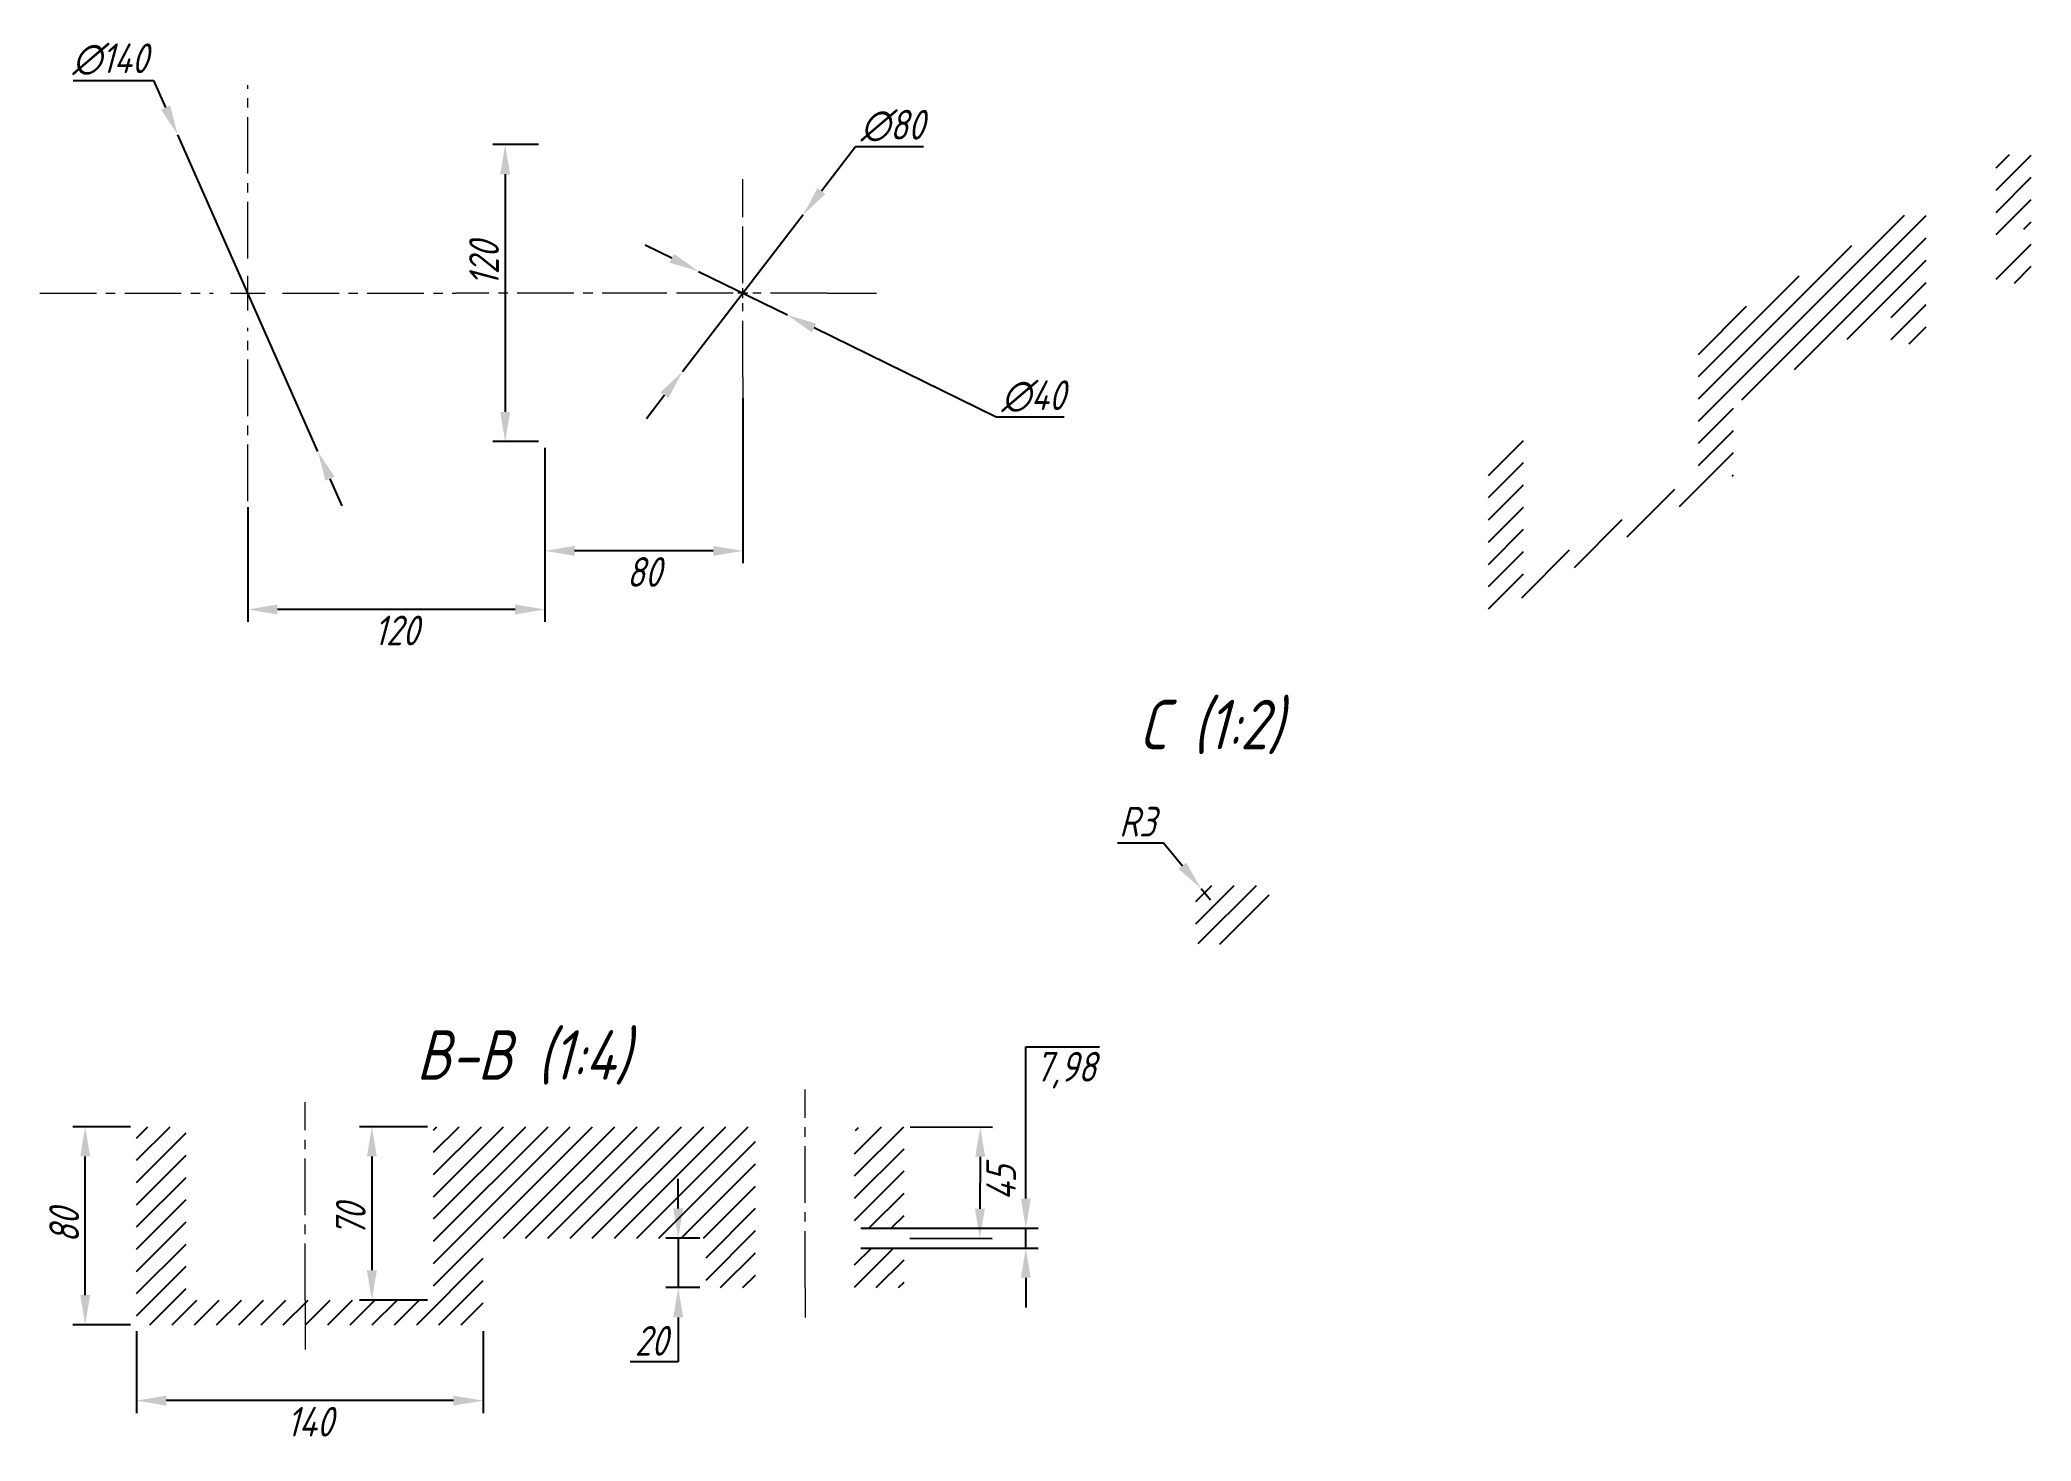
# Paper-space layout 'Layout2' of a CAD drawing. Header units: millimetres. Extents: x 13 to 214, y 39 to 181.
import ezdxf

# ---------------------------------------------------------------- set-up
doc = ezdxf.new("R2010")
doc.units = ezdxf.units.MM
doc.header["$LTSCALE"] = 0.3
doc.linetypes.add('CENTER2', pattern=[28.575, 19.05, -3.175, 3.175, -3.175])
for name, color, linetype, lineweight in [('Axis', 142, 'CENTER2', 15), ('MD_Annotation', 7, 'Continuous', 25), ('MD_Hatching', 7, 'Continuous', 25), ('Size', 142, 'Continuous', 15)]:
    doc.layers.add(name, color=color, linetype=linetype, lineweight=lineweight)
doc.styles.get("Standard").update_dxf_attribs({"font": 'GOST.TTF', "oblique": 15})
doc.dimstyles.new('ISO-25', dxfattribs={"dimtxt": 3, "dimasz": 3, "dimexe": 1.25, "dimexo": 0.625, "dimtad": 2, "dimtoh": 1, "dimtxsty": 'Standard', "dimcen": -2.5, "dimclrd": 256, "dimclre": 256, "dimadec": 0, "dimazin": 0, "dimtfac": 1, "dimtmove": 0, "dimatfit": 3, "dimfxl": 1, "dimarcsym": 0})

# ---------------------------------------------------------------- blocks, each defined once
blk = doc.blocks.new('*U24')
at = {"layer": 'Axis', "color": 0, "linetype": 'CENTER2', "transparency": 16777216}
for p, q in [((0, 1), (0, 8.5)), ((-8.5, 0), (-1, 0)), ((1, 0), (8.5, 0)), ((0, -8.5), (0, -1))]:
    blk.add_line(p, q, dxfattribs=at)
at = {"layer": 'Axis', "color": 0, "linetype": 'Continuous', "transparency": 16777216}
for p, q in [((-0.5, 0), (0.5, 0)), ((0, -0.5), (0, 0.5))]:
    blk.add_line(p, q, dxfattribs=at)
blk = doc.blocks.new('*U26')
at = {"layer": 'Axis', "color": 0, "linetype": 'CENTER2', "transparency": 16777216}
for p, q in [((0, 3.5), (0, 21)), ((-21, 0), (-3.5, 0)), ((3.5, 0), (21, 0)), ((0, -21), (0, -3.5))]:
    blk.add_line(p, q, dxfattribs=at)
at = {"layer": 'Axis', "color": 0, "linetype": 'Continuous', "transparency": 16777216}
for p, q in [((-1.75, 0), (1.75, 0)), ((0, -1.75), (0, 1.75))]:
    blk.add_line(p, q, dxfattribs=at)
blk = doc.blocks.new('*D35')
at = {"layer": 'Defpoints', "color": 0, "linetype": 'Continuous', "transparency": 16777216}
for p in [(130.03, 94.85), (130.98, 93.69)]:
    blk.add_point(p, dxfattribs=at)
at = {"layer": 'Size', "linetype": 'Continuous', "lineweight": -2, "transparency": 16777216}
for p, q in [((121.58, 99.49), (126.22, 99.49)), ((126.22, 99.49), (128.13, 97.17)), ((130.98, 93.69), (130.03, 94.85))]:
    blk.add_line(p, q, dxfattribs=at)
at = {"layer": 'Size', "linetype": 'Continuous', "transparency": 16777216}
blk.add_solid([(128.51, 97.49), (127.74, 96.85), (130.03, 94.85)], dxfattribs=at)
at = {"layer": 'Size', "color": 0, "linetype": 'Continuous', "transparency": 16777216, "insert": (123.59, 101.62), "char_height": 3, "attachment_point": 5}
blk.add_mtext('R3', dxfattribs=at)
blk = doc.blocks.new('*D37')
at = {"layer": 'Defpoints', "color": 0, "linetype": 'Continuous', "transparency": 16777216}
for p in [(79.26, 157.2), (88.24, 152.8)]:
    blk.add_point(p, dxfattribs=at)
at = {"layer": 'Size', "linetype": 'Continuous', "lineweight": -2, "transparency": 16777216}
for p, q in [((76.57, 158.52), (73.87, 159.84)), ((79.26, 157.2), (88.24, 152.8)), ((109.34, 142.47), (90.93, 151.48)), ((116.19, 142.47), (109.34, 142.47))]:
    blk.add_line(p, q, dxfattribs=at)
at = {"layer": 'Size', "linetype": 'Continuous', "transparency": 16777216}
for points in [[(76.79, 158.97), (76.35, 158.07), (79.26, 157.2)], [(91.15, 151.93), (90.71, 151.03), (88.24, 152.8)]]:
    blk.add_solid(points, dxfattribs=at)
at = {"layer": 'Size', "color": 0, "linetype": 'Continuous', "transparency": 16777216, "insert": (113.08, 144.59), "char_height": 3, "attachment_point": 5}
blk.add_mtext('∅40', dxfattribs=at)
blk = doc.blocks.new('*D38')
at = {"layer": 'Defpoints', "color": 0, "linetype": 'Continuous', "transparency": 16777216}
for p in [(89.85, 162.93), (77.65, 147.07)]:
    blk.add_point(p, dxfattribs=at)
at = {"layer": 'Size', "linetype": 'Continuous', "lineweight": -2, "transparency": 16777216}
for p, q in [((95.12, 169.79), (91.67, 165.31)), ((101.97, 169.79), (95.12, 169.79)), ((77.65, 147.07), (89.85, 162.93)), ((75.83, 144.69), (74, 142.32))]:
    blk.add_line(p, q, dxfattribs=at)
at = {"layer": 'Size', "linetype": 'Continuous', "transparency": 16777216}
for points in [[(91.28, 165.61), (92.07, 165), (89.85, 162.93)], [(75.43, 145), (76.22, 144.39), (77.65, 147.07)]]:
    blk.add_solid(points, dxfattribs=at)
at = {"layer": 'Size', "color": 0, "linetype": 'Continuous', "transparency": 16777216, "insert": (98.86, 171.91), "char_height": 3, "attachment_point": 5}
blk.add_mtext('∅80', dxfattribs=at)
blk = doc.blocks.new('*D39')
at = {"layer": 'Defpoints', "color": 0, "linetype": 'Continuous', "transparency": 16777216}
for p in [(26.67, 171), (40.83, 139)]:
    blk.add_point(p, dxfattribs=at)
at = {"layer": 'Size', "linetype": 'Continuous', "lineweight": -2, "transparency": 16777216}
for p, q in [((16.1, 176.49), (24.24, 176.49)), ((24.24, 176.49), (25.45, 173.74)), ((40.83, 139), (26.67, 171)), ((42.05, 136.26), (43.26, 133.51))]:
    blk.add_line(p, q, dxfattribs=at)
at = {"layer": 'Size', "linetype": 'Continuous', "transparency": 16777216}
for points in [[(25.91, 173.95), (24.99, 173.54), (26.67, 171)], [(42.51, 136.46), (41.59, 136.05), (40.83, 139)]]:
    blk.add_solid(points, dxfattribs=at)
at = {"layer": 'Size', "color": 0, "linetype": 'Continuous', "transparency": 16777216, "insert": (19.86, 178.62), "char_height": 3, "attachment_point": 5}
blk.add_mtext('∅140', dxfattribs=at)
blk = doc.blocks.new('*D40')
at = {"layer": 'Defpoints', "color": 0, "linetype": 'Continuous', "transparency": 16777216}
for p in [(63.75, 170), (59.74, 140), (63.75, 140)]:
    blk.add_point(p, dxfattribs=at)
at = {"layer": 'Size', "linetype": 'Continuous', "lineweight": -2, "transparency": 16777216}
for p, q in [((63.12, 170), (58.49, 170)), ((59.74, 167), (59.74, 143)), ((63.12, 140), (58.49, 140))]:
    blk.add_line(p, q, dxfattribs=at)
at = {"layer": 'Size', "linetype": 'Continuous', "transparency": 16777216}
for points in [[(59.24, 167), (60.24, 167), (59.74, 170)], [(59.24, 143), (60.24, 143), (59.74, 140)]]:
    blk.add_solid(points, dxfattribs=at)
at = {"layer": 'Size', "color": 0, "linetype": 'Continuous', "transparency": 16777216, "insert": (57.61, 157.95), "char_height": 3, "attachment_point": 5, "rotation": 90}
blk.add_mtext('120', dxfattribs=at)
blk = doc.blocks.new('*D41')
at = {"layer": 'Defpoints', "color": 0, "linetype": 'Continuous', "transparency": 16777216}
for p in [(83.75, 145), (63.75, 140), (63.75, 128.97)]:
    blk.add_point(p, dxfattribs=at)
at = {"layer": 'Size', "linetype": 'Continuous', "lineweight": -2, "transparency": 16777216}
for p, q in [((83.75, 144.38), (83.75, 127.72)), ((63.75, 139.38), (63.75, 127.72)), ((80.75, 128.97), (66.75, 128.97))]:
    blk.add_line(p, q, dxfattribs=at)
at = {"layer": 'Size', "linetype": 'Continuous', "transparency": 16777216}
for points in [[(66.75, 129.47), (66.75, 128.47), (63.75, 128.97)], [(80.75, 129.47), (80.75, 128.47), (83.75, 128.97)]]:
    blk.add_solid(points, dxfattribs=at)
at = {"layer": 'Size', "color": 0, "linetype": 'Continuous', "transparency": 16777216, "insert": (73.75, 126.84), "char_height": 3, "attachment_point": 5}
blk.add_mtext('80', dxfattribs=at)
blk = doc.blocks.new('*D42')
at = {"layer": 'Defpoints', "color": 0, "linetype": 'Continuous', "transparency": 16777216}
for p in [(63.75, 140), (33.75, 134), (33.75, 123.05)]:
    blk.add_point(p, dxfattribs=at)
at = {"layer": 'Size', "linetype": 'Continuous', "lineweight": -2, "transparency": 16777216}
for p, q in [((63.75, 139.38), (63.75, 121.8)), ((33.75, 133.38), (33.75, 121.8)), ((60.75, 123.05), (36.75, 123.05))]:
    blk.add_line(p, q, dxfattribs=at)
at = {"layer": 'Size', "linetype": 'Continuous', "transparency": 16777216}
for points in [[(36.75, 123.55), (36.75, 122.55), (33.75, 123.05)], [(60.75, 123.55), (60.75, 122.55), (63.75, 123.05)]]:
    blk.add_solid(points, dxfattribs=at)
at = {"layer": 'Size', "color": 0, "linetype": 'Continuous', "transparency": 16777216, "insert": (48.75, 120.93), "char_height": 3, "attachment_point": 5}
blk.add_mtext('120', dxfattribs=at)
blk = doc.blocks.new('*D43')
at = {"layer": 'Defpoints', "color": 0, "linetype": 'Continuous', "transparency": 16777216}
for p in [(52.51, 70.81), (46.28, 53.31), (52.51, 53.31)]:
    blk.add_point(p, dxfattribs=at)
at = {"layer": 'Size', "linetype": 'Continuous', "lineweight": -2, "transparency": 16777216}
for p, q in [((51.89, 70.81), (45.03, 70.81)), ((46.28, 67.81), (46.28, 56.31)), ((51.89, 53.31), (45.03, 53.31))]:
    blk.add_line(p, q, dxfattribs=at)
at = {"layer": 'Size', "linetype": 'Continuous', "transparency": 16777216}
for points in [[(45.78, 67.81), (46.78, 67.81), (46.28, 70.81)], [(45.78, 56.31), (46.78, 56.31), (46.28, 53.31)]]:
    blk.add_solid(points, dxfattribs=at)
at = {"layer": 'Size', "color": 0, "linetype": 'Continuous', "transparency": 16777216, "insert": (44.15, 61.37), "char_height": 3, "attachment_point": 5, "rotation": 90}
blk.add_mtext('70', dxfattribs=at)
blk = doc.blocks.new('*D44')
at = {"layer": 'Defpoints', "color": 0, "linetype": 'Continuous', "transparency": 16777216}
for p in [(17.33, 70.81), (22.52, 70.81), (22.52, 50.81)]:
    blk.add_point(p, dxfattribs=at)
at = {"layer": 'Size', "linetype": 'Continuous', "lineweight": -2, "transparency": 16777216}
for p, q in [((21.9, 70.81), (16.08, 70.81)), ((17.33, 53.81), (17.33, 67.81)), ((21.9, 50.81), (16.08, 50.81))]:
    blk.add_line(p, q, dxfattribs=at)
at = {"layer": 'Size', "linetype": 'Continuous', "transparency": 16777216}
for points in [[(16.83, 67.81), (17.83, 67.81), (17.33, 70.81)], [(16.83, 53.81), (17.83, 53.81), (17.33, 50.81)]]:
    blk.add_solid(points, dxfattribs=at)
at = {"layer": 'Size', "color": 0, "linetype": 'Continuous', "transparency": 16777216, "insert": (15.21, 60.81), "char_height": 3, "attachment_point": 5, "rotation": 90}
blk.add_mtext('80', dxfattribs=at)
blk = doc.blocks.new('*D45')
at = {"layer": 'Defpoints', "color": 0, "linetype": 'Continuous', "transparency": 16777216}
for p in [(77.22, 59.56), (80.02, 59.56), (80.02, 54.56)]:
    blk.add_point(p, dxfattribs=at)
at = {"layer": 'Size', "linetype": 'Continuous', "lineweight": -2, "transparency": 16777216}
for p, q in [((77.22, 62.56), (77.22, 65.56)), ((79.4, 59.56), (75.97, 59.56)), ((77.22, 59.56), (77.22, 54.56)), ((79.4, 54.56), (75.97, 54.56)), ((77.22, 51.56), (77.22, 47.06)), ((77.22, 47.06), (72.36, 47.06))]:
    blk.add_line(p, q, dxfattribs=at)
at = {"layer": 'Size', "linetype": 'Continuous', "transparency": 16777216}
for points in [[(76.72, 62.56), (77.72, 62.56), (77.22, 59.56)], [(76.72, 51.56), (77.72, 51.56), (77.22, 54.56)]]:
    blk.add_solid(points, dxfattribs=at)
at = {"layer": 'Size', "color": 0, "linetype": 'Continuous', "transparency": 16777216, "insert": (74.48, 49.19), "char_height": 3, "attachment_point": 5}
blk.add_mtext('20', dxfattribs=at)
blk = doc.blocks.new('*D46')
at = {"layer": 'Defpoints', "color": 0, "linetype": 'Continuous', "transparency": 16777216}
for p in [(100.02, 70.81), (99.98, 59.56), (107.67, 59.53)]:
    blk.add_point(p, dxfattribs=at)
at = {"layer": 'Size', "linetype": 'Continuous', "lineweight": -2, "transparency": 16777216}
for p, q in [((100.65, 70.81), (108.97, 70.78)), ((107.71, 67.78), (107.68, 62.53)), ((100.6, 59.56), (108.92, 59.53))]:
    blk.add_line(p, q, dxfattribs=at)
at = {"layer": 'Size', "linetype": 'Continuous', "transparency": 16777216}
for points in [[(107.21, 67.78), (108.21, 67.78), (107.72, 70.78)], [(107.18, 62.53), (108.18, 62.53), (107.67, 59.53)]]:
    blk.add_solid(points, dxfattribs=at)
at = {"layer": 'Size', "color": 0, "linetype": 'Continuous', "transparency": 16777216, "insert": (109.82, 65.15), "char_height": 3, "attachment_point": 5, "rotation": 89.7791}
blk.add_mtext('45', dxfattribs=at)
blk = doc.blocks.new('*D48')
at = {"layer": 'Defpoints', "color": 0, "linetype": 'Continuous', "transparency": 16777216}
for p in [(22.52, 50.81), (57.52, 50.81), (22.52, 43.15)]:
    blk.add_point(p, dxfattribs=at)
at = {"layer": 'Size', "linetype": 'Continuous', "lineweight": -2, "transparency": 16777216}
for p, q in [((22.52, 50.18), (22.52, 41.9)), ((57.52, 50.18), (57.52, 41.9)), ((54.52, 43.15), (25.52, 43.15))]:
    blk.add_line(p, q, dxfattribs=at)
at = {"layer": 'Size', "linetype": 'Continuous', "transparency": 16777216}
for points in [[(25.52, 43.65), (25.52, 42.65), (22.52, 43.15)], [(54.52, 43.65), (54.52, 42.65), (57.52, 43.15)]]:
    blk.add_solid(points, dxfattribs=at)
at = {"layer": 'Size', "color": 0, "linetype": 'Continuous', "transparency": 16777216, "insert": (40.02, 41.02), "char_height": 3, "attachment_point": 5}
blk.add_mtext('140', dxfattribs=at)
blk = doc.blocks.new('*D49')
at = {"layer": 'Defpoints', "color": 0, "linetype": 'Continuous', "transparency": 16777216}
for p in [(95.02, 60.56), (95.02, 58.56), (112.32, 58.56)]:
    blk.add_point(p, dxfattribs=at)
at = {"layer": 'Size', "linetype": 'Continuous', "lineweight": -2, "transparency": 16777216}
for p, q in [((112.32, 63.56), (112.32, 78.87)), ((112.32, 78.87), (119.75, 78.87)), ((95.65, 60.56), (113.57, 60.56)), ((112.32, 58.56), (112.32, 60.56)), ((95.65, 58.56), (113.57, 58.56)), ((112.32, 55.56), (112.32, 52.56))]:
    blk.add_line(p, q, dxfattribs=at)
at = {"layer": 'Size', "linetype": 'Continuous', "transparency": 16777216}
for points in [[(111.82, 63.56), (112.82, 63.56), (112.32, 60.56)], [(111.82, 55.56), (112.82, 55.56), (112.32, 58.56)]]:
    blk.add_solid(points, dxfattribs=at)
at = {"layer": 'Size', "color": 0, "linetype": 'Continuous', "transparency": 16777216, "insert": (116.35, 76.52), "char_height": 3, "attachment_point": 5}
blk.add_mtext('7,98', dxfattribs=at)

psp = doc.layouts.new('Layout2')

# ---------------------------------------------------------------- hatches: boundary and pattern name
at = {"layer": 'MD_Hatching', "linetype": 'Continuous'}
h = psp.add_hatch(dxfattribs=at)
h.set_pattern_fill('ANSI31', color=256, scale=0.5, style=0)
h.paths.add_polyline_path([(213.8424, 160.267), (210.3069, 158.2258), (210.3069, 154.9578), (213.8424, 156.999)], flags=0)
edge = h.paths.add_edge_path(flags=0)
edge.add_ellipse((210.8372, 167.9196), major_axis=(-0.375, -0.6495), ratio=0.57735027, start_angle=225, end_angle=315)
edge.add_line((210.3069, 167.6134), (210.3069, 159.8547))
edge.add_line((210.3069, 159.8547), (213.8424, 161.8959))
edge.add_line((213.8424, 161.8959), (213.8424, 170.2671))
edge.add_line((213.8424, 170.2671), (210.8372, 168.532))
edge = h.paths.add_edge_path(flags=0)
edge.add_line((159.0417, 138.6278), (159.0417, 122.2979))
edge.add_line((159.0417, 122.2979), (183.7904, 136.5866))
edge.add_line((183.7904, 136.5866), (183.7904, 143.7309))
edge.add_line((183.7904, 143.7309), (199.7003, 152.9165))
edge.add_line((199.7003, 152.9165), (199.7003, 148.834))
edge.add_line((199.7003, 148.834), (203.2358, 150.8753))
edge.add_line((203.2358, 150.8753), (203.2358, 163.531))
edge.add_ellipse((202.7055, 163.2248), major_axis=(0.375, 0.6495), ratio=0.57735027, start_angle=315, end_angle=360)
edge.add_ellipse((202.7055, 163.2248), major_axis=(0.375, 0.6495), ratio=0.57735027, start_angle=360, end_angle=405)
edge.add_line((202.7055, 163.8372), (180.2486, 150.8717))
edge.add_line((180.2486, 150.8717), (180.2486, 136.583))
edge.add_line((180.2486, 136.583), (162.5834, 126.384))
edge.add_line((162.5834, 126.384), (162.5834, 140.6727))
edge.add_line((162.5834, 140.6727), (159.0417, 138.6278))
h = psp.add_hatch(dxfattribs=at)
h.set_pattern_fill('ANSI31', color=256, scale=0.5, style=0)
edge = h.paths.add_edge_path(flags=0)
edge.add_ellipse((130.9752, 95.1882), major_axis=(0, 6), ratio=1, start_angle=165.522488, end_angle=270)
edge.add_line((136.9752, 95.1882), (130.9752, 95.1882))
edge.add_ellipse((130.9752, 93.6882), major_axis=(-1.5, 0), ratio=1, start_angle=270, end_angle=360)
edge.add_line((129.4752, 93.6882), (129.4752, 89.3787))
h = psp.add_hatch(dxfattribs=at)
h.set_pattern_fill('ANSI31', color=256, scale=0.5, style=0)
h.paths.add_polyline_path([(100.0226, 58.5621), (95.0226, 58.5621), (95.0226, 54.5596), (100.0226, 54.5596)], flags=0)
edge = h.paths.add_edge_path(flags=0)
edge.add_ellipse((95.7726, 70.0596), major_axis=(-0.75, 0), ratio=1, start_angle=270, end_angle=360)
edge.add_line((95.0226, 70.0596), (95.0226, 60.5571))
edge.add_line((95.0226, 60.5571), (100.0226, 60.5571))
edge.add_line((100.0226, 60.5571), (100.0226, 70.8096))
edge.add_line((100.0226, 70.8096), (95.7726, 70.8096))
edge = h.paths.add_edge_path(flags=0)
edge.add_line((22.5226, 70.8096), (22.5226, 50.8096))
edge.add_line((22.5226, 50.8096), (57.5226, 50.8096))
edge.add_line((57.5226, 50.8096), (57.5226, 59.5596))
edge.add_line((57.5226, 59.5596), (80.0226, 59.5596))
edge.add_line((80.0226, 59.5596), (80.0226, 54.5596))
edge.add_line((80.0226, 54.5596), (85.0226, 54.5596))
edge.add_line((85.0226, 54.5596), (85.0226, 70.0596))
edge.add_ellipse((84.2726, 70.0596), major_axis=(0, 0.75), ratio=1, start_angle=270, end_angle=360)
edge.add_line((84.2726, 70.8096), (52.5137, 70.8096))
edge.add_line((52.5137, 70.8096), (52.5137, 53.3096))
edge.add_line((52.5137, 53.3096), (27.5314, 53.3096))
edge.add_line((27.5314, 53.3096), (27.5314, 70.8096))
edge.add_line((27.5314, 70.8096), (22.5226, 70.8096))

# ---------------------------------------------------------------- linework, layer by layer
at = {"layer": 'Axis', "color": 142, "linetype": 'CENTER2'}
for p, q in [((83.7499, 163.5), (83.7499, 166.5)), ((75.2499, 155), (54.7499, 155)), ((92.2499, 155), (97.2499, 155)), ((83.7499, 146.5), (83.7499, 143.5)), ((90.0226, 54.5596), (90.0226, 74.5596)), ((39.5314, 53.3096), (39.5314, 73.3096)), ((90.0226, 54.5596), (90.0226, 51.5596)), ((39.5314, 53.3096), (39.5314, 48.3096))]:
    psp.add_line(p, q, dxfattribs=at)

# ---------------------------------------------------------------- block references
psp.add_blockref('*U26', (33.7499, 155), dxfattribs=at)
at = {"layer": 'Axis', "color": 142, "linetype": 'CENTER2', "extrusion": (0, 0, -1)}
psp.add_blockref('*U24', (-83.7499, 155), dxfattribs=at)

# ---------------------------------------------------------------- texts
at = {"layer": 'MD_Annotation', "linetype": 'Continuous', "char_height": 5, "attachment_point": 8}
for s, insert, width in [('C (1:2)', (130.9391, 108.4383), 21.609754), ('B-B (1:4)', (61.5423, 75.0622), 29.479389)]:
    psp.add_mtext(s, dxfattribs=dict(at, insert=insert, width=width))

# ---------------------------------------------------------------- dimensions: what is measured, and where the dimension line sits
at = {"layer": 'Size', "color": 142, "linetype": 'Continuous'}
for p1, p2, picture, middle in [((40.8347, 138.9983), (26.665, 171.0017), '*D39', (19.8557, 176.488)), ((77.6543, 147.0726), (89.8455, 162.9274), '*D38', (98.8553, 169.7851)), ((79.2594, 157.1991), (88.2403, 152.8009), '*D37', (113.0768, 142.4678))]:
    dim = psp.add_diameter_dim_2p(p1=p1, p2=p2, dimstyle='ISO-25', override={"dimlfac": -4}, dxfattribs=at)
    dim.commit()
    dim.dimension.update_dxf_attribs({"geometry": picture, "text_midpoint": middle, "dimtype": 163})
for base, p1, p2, picture, middle in [((59.7374, 140), (63.7499, 170), (63.7499, 140), '*D40', (59.7374, 157.9465)), ((112.3199, 58.5621), (95.0226, 60.5571), (95.0226, 58.5621), '*D49', (116.3493, 78.8686)), ((46.2774, 53.3096), (52.5137, 70.8096), (52.5137, 53.3096), '*D43', (46.2774, 61.3739)), ((77.2249, 59.5596), (80.0226, 54.5596), (80.0226, 59.5596), '*D45', (74.4822, 47.0623))]:
    dim = psp.add_linear_dim(base=base, p1=p1, p2=p2, angle=90, dimstyle='ISO-25', override={"dimlfac": -4}, dxfattribs=at)
    dim.commit()
    dim.dimension.update_dxf_attribs({"geometry": picture, "text_midpoint": middle, "dimtype": 160})
for base, p1, p2, picture, middle in [((63.7499, 128.968), (83.7499, 145), (63.7499, 140), '*D41', (73.7499, 126.8419)), ((33.7499, 123.0524), (63.7499, 140), (33.7499, 134), '*D42', (48.7499, 120.9253)), ((22.5226, 43.1507), (57.5226, 50.8096), (22.5226, 50.8096), '*D48', (40.0226, 41.0235))]:
    dim = psp.add_linear_dim(base=base, p1=p1, p2=p2, dimstyle='ISO-25', override={"dimlfac": -4}, dxfattribs=at)
    dim.commit()
    dim.dimension.update_dxf_attribs({"geometry": picture, "text_midpoint": middle})
dim = psp.add_radius_dim(center=(130.9752, 93.6882), mpoint=(130.0251, 94.8489), dimstyle='ISO-25', override={"dimlfac": -2}, dxfattribs=at)
dim.commit()
dim.dimension.update_dxf_attribs({"geometry": '*D35', "text_midpoint": (123.5894, 99.492)})
dim = psp.add_linear_dim(base=(17.3335, 70.8096), p1=(22.5226, 50.8096), p2=(22.5226, 70.8096), angle=90, dimstyle='ISO-25', override={"dimlfac": -4}, dxfattribs=at)
dim.commit()
dim.dimension.update_dxf_attribs({"geometry": '*D44', "text_midpoint": (15.2075, 60.8096)})
dim = psp.add_aligned_dim(p1=(100.0226, 70.8096), p2=(99.9792, 59.5596), distance=7.6943, dimstyle='ISO-25', override={"dimlfac": -4}, dxfattribs=at)
dim.commit()
dim.dimension.update_dxf_attribs({"geometry": '*D46', "text_midpoint": (109.8211, 65.1468)})

doc.saveas('drawing.dxf')
